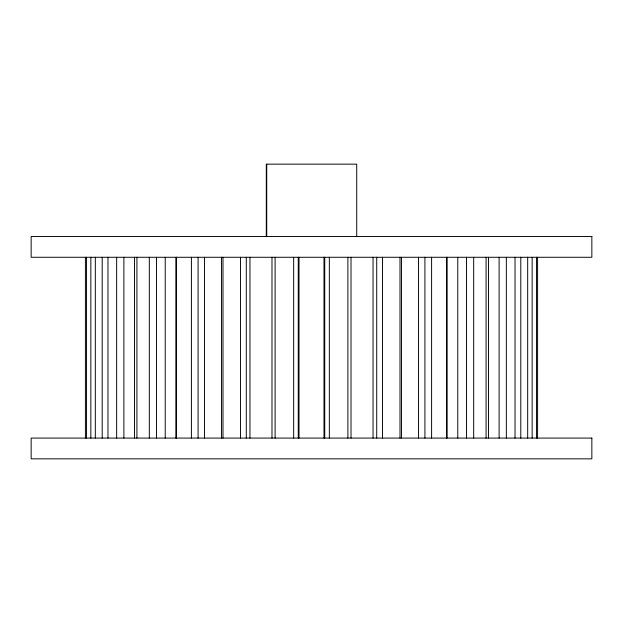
<?xml version="1.0" encoding="UTF-8"?>
<svg xmlns="http://www.w3.org/2000/svg" width="623" height="623" viewBox="0 0 623 623"><rect width="100%" height="100%" fill="white"/><g stroke="black" fill="none" stroke-linecap="round" stroke-linejoin="round"><path stroke-width="0.93" d="M537.587 257.276L537.587 438.078M536.458 257.276L536.458 438.078M532.151 257.276L532.151 438.078M527.681 257.276L527.681 438.078M520.797 257.276L520.797 438.078M515.026 257.276L515.026 438.078M506.343 257.276L506.343 438.078M499.109 257.276L499.109 438.078M488.525 257.276L488.525 438.078M486.08 257.276L486.08 438.078M473.682 257.276L473.682 438.078M466.518 257.276L466.518 438.078M457.773 257.276L457.773 438.078M446.979 257.276L446.979 438.078M446.699 257.276L446.699 438.078M431.599 257.276L431.599 438.078M424.917 257.276L424.917 438.078M418.516 257.276L418.516 438.078M401.469 257.276L401.469 438.078M400.005 257.276L400.005 438.078M382.53 257.276L382.53 438.078M376.72 257.276L376.72 438.078M373.045 257.276L373.045 438.078M356.714 236.499L356.714 164.153L266.286 164.153L266.286 236.499M351.014 257.276L351.014 438.078M347.891 257.276L347.891 438.078M329.341 257.276L329.341 438.078M324.739 257.276L324.739 438.078M323.991 257.276L323.991 438.078M299.009 257.276L299.009 438.078M298.261 257.276L298.261 438.078M293.659 257.276L293.659 438.078M275.109 257.276L275.109 438.078M271.986 257.276L271.986 438.078M266.737 164.153L266.737 236.499M249.955 257.276L249.955 438.078M246.28 257.276L246.28 438.078M240.47 257.276L240.47 438.078M222.995 257.276L222.995 438.078M221.531 257.276L221.531 438.078M204.484 257.276L204.484 438.078M198.083 257.276L198.083 438.078M191.401 257.276L191.401 438.078M176.301 257.276L176.301 438.078M176.021 257.276L176.021 438.078M165.227 257.276L165.227 438.078M156.482 257.276L156.482 438.078M149.318 257.276L149.318 438.078M136.92 257.276L136.92 438.078M134.475 257.276L134.475 438.078M123.891 257.276L123.891 438.078M116.657 257.276L116.657 438.078M107.974 257.276L107.974 438.078M102.203 257.276L102.203 438.078M95.319 257.276L95.319 438.078M90.849 257.276L90.849 438.078M86.542 257.276L86.542 438.078M85.413 257.276L85.413 438.078M591.85 236.499L31.15 236.499L31.15 257.276L591.85 257.276L591.85 236.499M591.85 438.078L31.15 438.078L31.15 458.847L591.85 458.847L591.85 438.078"/></g></svg>
